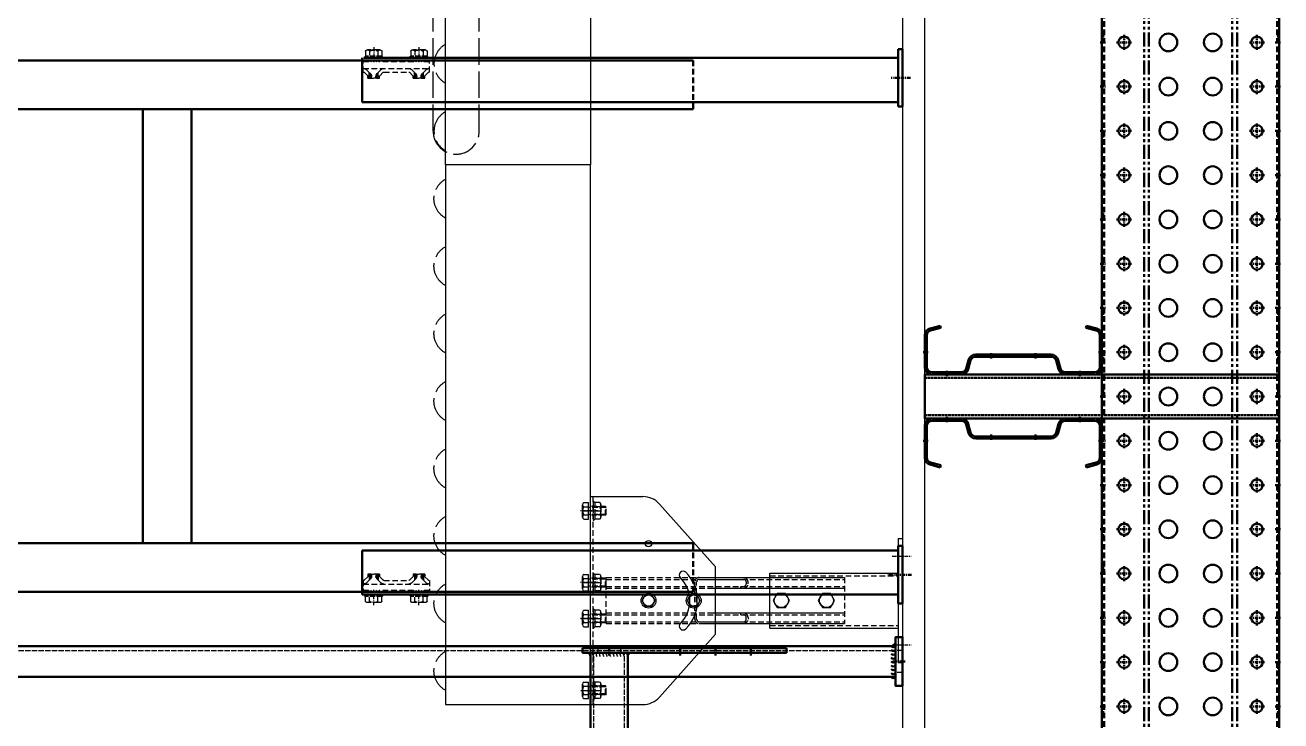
# Model space of a CAD drawing. Header units: millimetres. Extents: x -677815 to 476396, y -125373 to 39000.
# Drawn here: x 397521 to 398939, y -37971 to -37185 of the extents above; entities that cross this region are included whole.
import ezdxf

# ---------------------------------------------------------------- set-up
doc = ezdxf.new("R2010")
doc.units = ezdxf.units.MM
for name, pattern in [('Xref Rapid Pick$0$AM_ISO02W050', [7.5, 6, -1.5]), ('Xref Rapid Pick$0$AM_ISO02W050x2', [3.75, 3, -0.75]), ('Xref Rapid Pick$0$AM_ISO08W050', [18, 12, -1.5, 3, -1.5]), ('Xref Rapid Pick$0$AM_ISO08W050x2', [9, 6, -0.75, 1.5, -0.75]), ('Xref Rapid Pick$0$CENTER', [7, 4, -1, 1, -1]), ('Xref Rapid Pick$0$HIDDEN', [9.525, 6.35, -3.175]), ('Xref Rapid Pick$0$PHANTOM2', [31.75, 15.875, -3.175, 3.175, -3.175, 3.175, -3.175])]:
    doc.linetypes.add(name, pattern=pattern)
for name, color, linetype, lineweight in [('AM_BOR', 4, 'Continuous', 25), ('Xref Rapid Pick$0$AM_BOR', 4, 'Continuous', 25), ('Xref Rapid Pick$0$BEAM_SIGMA', 2, 'Continuous', 50), ('Xref Rapid Pick$0$Center', 7, 'Xref Rapid Pick$0$AM_ISO08W050', 50), ('Xref Rapid Pick$0$Conv - Order Out', 5, 'Continuous', 50), ('Xref Rapid Pick$0$Conv Decant In Out', 5, 'Continuous', 50), ('Xref Rapid Pick$0$Conv- Order In', 1, 'Continuous', 25), ('Xref Rapid Pick$0$Hidden', 9, 'Xref Rapid Pick$0$AM_ISO02W050', 25), ('Xref Rapid Pick$0$S Cont 2.5', 7, 'Continuous', 50), ('Xref Rapid Pick$0$S Hidden', 9, 'Xref Rapid Pick$0$AM_ISO02W050', 25)]:
    doc.layers.add(name, color=color, linetype=linetype, lineweight=lineweight)
doc.layers.add('Xref Rapid Pick$0$B', color=4, linetype='Continuous')
doc.layers.add('Xref Rapid Pick$0$WELD', color=2, linetype='Continuous')

# ---------------------------------------------------------------- blocks, each defined once
blk = doc.blocks.new('*U794')
for p, q in [((32175, 25), (-25, 25)), ((32175, -175), (-25, -175))]:
    blk.add_line(p, q)
at = {"color": 8, "linetype": 'Xref Rapid Pick$0$HIDDEN'}
for p, q in [((32175, 22.6), (-25, 22.6)), ((3943.5, 25), (3943.5, 22.6)), ((3956.5, 25), (3956.5, 22.6)), ((3993.5, 25), (3993.5, 22.6)), ((4006.5, 25), (4006.5, 22.6)), ((4043.5, 25), (4043.5, 22.6)), ((4056.5, 25), (4056.5, 22.6)), ((4093.5, 25), (4093.5, 22.6)), ((4106.5, 25), (4106.5, 22.6)), ((4143.5, 25), (4143.5, 22.6)), ((4156.5, 25), (4156.5, 22.6)), ((4193.5, 25), (4193.5, 22.6)), ((4206.5, 25), (4206.5, 22.6)), ((4243.5, 25), (4243.5, 22.6)), ((4256.5, 25), (4256.5, 22.6)), ((4293.5, 25), (4293.5, 22.6)), ((4306.5, 25), (4306.5, 22.6)), ((4343.5, 25), (4343.5, 22.6)), ((4356.5, 25), (4356.5, 22.6)), ((4393.5, 25), (4393.5, 22.6)), ((4406.5, 25), (4406.5, 22.6)), ((4443.5, 25), (4443.5, 22.6)), ((4456.5, 25), (4456.5, 22.6)), ((4493.5, 25), (4493.5, 22.6)), ((4506.5, 25), (4506.5, 22.6)), ((4543.5, 25), (4543.5, 22.6)), ((4556.5, 25), (4556.5, 22.6)), ((4593.5, 25), (4593.5, 22.6)), ((4606.5, 25), (4606.5, 22.6)), ((4643.5, 25), (4643.5, 22.6)), ((4656.5, 25), (4656.5, 22.6)), ((4693.5, 25), (4693.5, 22.6)), ((4706.5, 25), (4706.5, 22.6)), ((32175, -172.6), (-25, -172.6)), ((3943.5, -172.6), (3943.5, -175)), ((3956.5, -172.6), (3956.5, -175)), ((3993.5, -172.6), (3993.5, -175)), ((4006.5, -172.6), (4006.5, -175)), ((4043.5, -172.6), (4043.5, -175)), ((4056.5, -172.6), (4056.5, -175)), ((4093.5, -172.6), (4093.5, -175)), ((4106.5, -172.6), (4106.5, -175)), ((4143.5, -172.6), (4143.5, -175)), ((4156.5, -172.6), (4156.5, -175)), ((4193.5, -172.6), (4193.5, -175)), ((4206.5, -172.6), (4206.5, -175)), ((4243.5, -172.6), (4243.5, -175)), ((4256.5, -172.6), (4256.5, -175)), ((4293.5, -172.6), (4293.5, -175)), ((4306.5, -172.6), (4306.5, -175)), ((4343.5, -172.6), (4343.5, -175)), ((4356.5, -172.6), (4356.5, -175)), ((4393.5, -172.6), (4393.5, -175)), ((4406.5, -172.6), (4406.5, -175)), ((4443.5, -172.6), (4443.5, -175)), ((4456.5, -172.6), (4456.5, -175)), ((4493.5, -172.6), (4493.5, -175)), ((4506.5, -172.6), (4506.5, -175)), ((4543.5, -172.6), (4543.5, -175)), ((4556.5, -172.6), (4556.5, -175)), ((4593.5, -172.6), (4593.5, -175)), ((4606.5, -172.6), (4606.5, -175)), ((4643.5, -172.6), (4643.5, -175)), ((4656.5, -172.6), (4656.5, -175)), ((4693.5, -172.6), (4693.5, -175)), ((4706.5, -172.6), (4706.5, -175))]:
    blk.add_line(p, q, dxfattribs=at)
at = {"color": 8, "linetype": 'Xref Rapid Pick$0$CENTER'}
for p, q in [((3950, 27), (3950, 20.6)), ((4000, 27), (4000, 20.6)), ((4050, 27), (4050, 20.6)), ((4100, 27), (4100, 20.6)), ((4150, 27), (4150, 20.6)), ((4200, 27), (4200, 20.6)), ((4250, 27), (4250, 20.6)), ((4300, 27), (4300, 20.6)), ((4350, 27), (4350, 20.6)), ((4400, 27), (4400, 20.6)), ((4450, 27), (4450, 20.6)), ((4500, 27), (4500, 20.6)), ((4550, 27), (4550, 20.6)), ((4600, 27), (4600, 20.6)), ((4650, 27), (4650, 20.6)), ((4700, 27), (4700, 20.6)), ((3958.5, 0), (3941.5, 0)), ((3950, -8.5), (3950, 8.5)), ((4008.5, 0), (3991.5, 0)), ((4000, -8.5), (4000, 8.5)), ((4058.5, 0), (4041.5, 0)), ((4050, -8.5), (4050, 8.5)), ((4108.5, 0), (4091.5, 0)), ((4100, -8.5), (4100, 8.5)), ((4158.5, 0), (4141.5, 0)), ((4150, -8.5), (4150, 8.5)), ((4208.5, 0), (4191.5, 0)), ((4200, -8.5), (4200, 8.5)), ((4258.5, 0), (4241.5, 0)), ((4250, -8.5), (4250, 8.5)), ((4308.5, 0), (4291.5, 0)), ((4300, -8.5), (4300, 8.5)), ((4358.5, 0), (4341.5, 0)), ((4350, -8.5), (4350, 8.5)), ((4408.5, 0), (4391.5, 0)), ((4400, -8.5), (4400, 8.5)), ((4458.5, 0), (4441.5, 0)), ((4450, -8.5), (4450, 8.5)), ((4508.5, 0), (4491.5, 0)), ((4500, -8.5), (4500, 8.5)), ((4558.5, 0), (4541.5, 0)), ((4550, -8.5), (4550, 8.5)), ((4608.5, 0), (4591.5, 0)), ((4600, -8.5), (4600, 8.5)), ((4658.5, 0), (4641.5, 0)), ((4650, -8.5), (4650, 8.5)), ((4708.5, 0), (4691.5, 0)), ((4700, -8.5), (4700, 8.5)), ((3950, -158.5), (3950, -141.5)), ((4000, -158.5), (4000, -141.5)), ((4050, -158.5), (4050, -141.5)), ((4100, -158.5), (4100, -141.5)), ((4150, -158.5), (4150, -141.5)), ((4200, -158.5), (4200, -141.5)), ((4250, -158.5), (4250, -141.5)), ((4300, -158.5), (4300, -141.5)), ((4350, -158.5), (4350, -141.5)), ((4400, -158.5), (4400, -141.5)), ((4450, -158.5), (4450, -141.5)), ((4500, -158.5), (4500, -141.5)), ((4550, -158.5), (4550, -141.5)), ((4600, -158.5), (4600, -141.5)), ((4650, -158.5), (4650, -141.5)), ((4700, -158.5), (4700, -141.5)), ((3958.5, -150), (3941.5, -150)), ((4008.5, -150), (3991.5, -150)), ((4058.5, -150), (4041.5, -150)), ((4108.5, -150), (4091.5, -150)), ((4158.5, -150), (4141.5, -150)), ((4208.5, -150), (4191.5, -150)), ((4258.5, -150), (4241.5, -150)), ((4308.5, -150), (4291.5, -150)), ((4358.5, -150), (4341.5, -150)), ((4408.5, -150), (4391.5, -150)), ((4458.5, -150), (4441.5, -150)), ((4508.5, -150), (4491.5, -150)), ((4558.5, -150), (4541.5, -150)), ((4608.5, -150), (4591.5, -150)), ((4658.5, -150), (4641.5, -150)), ((4708.5, -150), (4691.5, -150)), ((3950, -170.6), (3950, -177)), ((4000, -170.6), (4000, -177)), ((4050, -170.6), (4050, -177)), ((4100, -170.6), (4100, -177)), ((4150, -170.6), (4150, -177)), ((4200, -170.6), (4200, -177)), ((4250, -170.6), (4250, -177)), ((4300, -170.6), (4300, -177)), ((4350, -170.6), (4350, -177)), ((4400, -170.6), (4400, -177)), ((4450, -170.6), (4450, -177)), ((4500, -170.6), (4500, -177)), ((4550, -170.6), (4550, -177)), ((4600, -170.6), (4600, -177)), ((4650, -170.6), (4650, -177)), ((4700, -170.6), (4700, -177))]:
    blk.add_line(p, q, dxfattribs=at)
at = {"color": 9, "linetype": 'Xref Rapid Pick$0$PHANTOM2'}
for p, q in [((32175, -22.5), (-25, -22.5)), ((32175, -27.9), (-25, -27.9)), ((32175, -122.1), (-25, -122.1)), ((32175, -127.5), (-25, -127.5))]:
    blk.add_line(p, q, dxfattribs=at)
at = {"extrusion": (0, 0, -1)}
for centre in [(-3950, 0), (-4000, 0), (-4050, 0), (-4100, 0), (-4150, 0), (-4200, 0), (-4250, 0), (-4300, 0), (-4350, 0), (-4400, 0), (-4450, 0), (-4500, 0), (-4550, 0), (-4600, 0), (-4650, 0), (-4700, 0)]:
    blk.add_circle(centre, 6.5, dxfattribs=at)
for centre, radius in [((3950, -50), 10), ((4000, -50), 10), ((4050, -50), 10), ((4100, -50), 10), ((4150, -50), 10), ((4200, -50), 10), ((4250, -50), 10), ((4300, -50), 10), ((4350, -50), 10), ((4400, -50), 10), ((4450, -50), 10), ((4500, -50), 10), ((4550, -50), 10), ((4600, -50), 10), ((4650, -50), 10), ((4700, -50), 10), ((3950, -100), 10), ((4000, -100), 10), ((4050, -100), 10), ((4100, -100), 10), ((4150, -100), 10), ((4200, -100), 10), ((4250, -100), 10), ((4300, -100), 10), ((4350, -100), 10), ((4400, -100), 10), ((4450, -100), 10), ((4500, -100), 10), ((4550, -100), 10), ((4600, -100), 10), ((4650, -100), 10), ((4700, -100), 10), ((3950, -150), 6.5), ((4000, -150), 6.5), ((4050, -150), 6.5), ((4100, -150), 6.5), ((4150, -150), 6.5), ((4200, -150), 6.5), ((4250, -150), 6.5), ((4300, -150), 6.5), ((4350, -150), 6.5), ((4400, -150), 6.5), ((4450, -150), 6.5), ((4500, -150), 6.5), ((4550, -150), 6.5), ((4600, -150), 6.5), ((4650, -150), 6.5), ((4700, -150), 6.5)]:
    blk.add_circle(centre, radius)
blk = doc.blocks.new('Xref Rapid Pick$0$RK1223 sv')
for p, q in [((0, 17.1), (0, -16.5)), ((2.4, 17.1), (2.4, -16.5)), ((44.2, 25), (7.9, 25)), ((44.2, 22.6), (7.9, 22.6)), ((52.7, 6.9), (49.6, 18.5)), ((55, 7.6), (51.9, 19.1)), ((55, 7.6), (52.7, 6.9)), ((5.9, -24.1), (15.6, -26.7)), ((6.5, -21.8), (16.2, -24.4)), ((20, -32.5), (20, -117.5)), ((22.4, -32.5), (22.4, -117.5)), ((5.9, -125.9), (15.6, -123.3)), ((6.5, -128.2), (16.2, -125.6)), ((0, -167.1), (0, -133.5)), ((2.4, -167.1), (2.4, -133.5)), ((52.7, -156.9), (49.6, -168.5)), ((55, -157.6), (51.9, -169.1)), ((55, -157.6), (52.7, -156.9)), ((44.2, -172.6), (7.9, -172.6)), ((44.2, -175), (7.9, -175))]:
    blk.add_line(p, q)
at = {"color": 8, "linetype": 'Xref Rapid Pick$0$HIDDEN'}
for p, q in [((18.5, 22.6), (18.5, 25)), ((31.5, 22.6), (31.5, 25)), ((2.4, 6.5), (0, 6.5)), ((2.4, -6.5), (0, -6.5)), ((22.4, -40), (20, -40)), ((22.4, -60), (20, -60)), ((22.4, -90), (20, -90)), ((22.4, -110), (20, -110)), ((2.4, -143.5), (0, -143.5)), ((2.4, -156.5), (0, -156.5)), ((18.5, -172.6), (18.5, -175)), ((31.5, -172.6), (31.5, -175))]:
    blk.add_line(p, q, dxfattribs=at)
at = {"color": 8, "linetype": 'Xref Rapid Pick$0$CENTER'}
for p, q in [((25, 27), (25, 20.6)), ((-2, 0), (4.4, 0)), ((18, -50), (24.4, -50)), ((18, -100), (24.4, -100)), ((-2, -150), (4.4, -150)), ((25, -177), (25, -170.6))]:
    blk.add_line(p, q, dxfattribs=at)
for centre, radius, start, end in [((7.9, 17.1), 7.9, 90, 180), ((7.9, 17.1), 5.5, 90, 180), ((44.2, 17.1), 7.9, 15, 90), ((44.2, 17.1), 5.5, 15, 90), ((7.9, -16.5), 7.9, 180, 255), ((7.9, -16.5), 5.5, 180, 255), ((14, -32.5), 6, 0, 75), ((14, -32.5), 8.4, 0, 75), ((7.9, -133.5), 7.9, 105, 180), ((14, -117.5), 6, 285, 360), ((14, -117.5), 8.4, 285, 360), ((7.9, -133.5), 5.5, 105, 180), ((7.9, -167.1), 7.9, 180, 270), ((7.9, -167.1), 5.5, 180, 270), ((44.2, -167.1), 5.5, 270, 345), ((44.2, -167.1), 7.9, 270, 345)]:
    blk.add_arc(centre, radius, start, end)
blk = doc.blocks.new('*U791')
at = {"layer": 'Xref Rapid Pick$0$BEAM_SIGMA'}
blk.add_blockref('Xref Rapid Pick$0$RK1223 sv', (0, 0), dxfattribs=at)
blk = doc.blocks.new('Xref Rapid Pick$0$A$C3945242F')
at = {"layer": 'Xref Rapid Pick$0$S Cont 2.5'}
for p, q in [((0, 400), (0, 0)), ((50, 400), (0, 400)), ((50, 0), (50, 400)), ((0, 0), (50, 0))]:
    blk.add_line(p, q, dxfattribs=at)
at = {"layer": 'Xref Rapid Pick$0$S Hidden', "linetype": 'Xref Rapid Pick$0$AM_ISO02W050x2', "lineweight": 50}
for p, q in [((4, 400), (4, 0)), ((46, 0), (46, 400))]:
    blk.add_line(p, q, dxfattribs=at)
blk = doc.blocks.new('*U883')
at = {"xscale": -1}
blk.add_blockref('*U791', (-25, 159.5), dxfattribs=at)
blk.add_blockref('*U791', (25, 159.5))
at = {"layer": 'Xref Rapid Pick$0$AM_BOR'}
blk.add_blockref('Xref Rapid Pick$0$A$C3945242F', (-25, -215.5), dxfattribs=at)
blk = doc.blocks.new('*U884')
at = {"layer": 'Xref Rapid Pick$0$B', "color": 0, "linetype": 'ByBlock', "lineweight": -2, "transparency": 16777216}
blk.add_blockref('*U883', (4200, 0), dxfattribs=at)
blk = doc.blocks.new('*U799')
blk.add_lwpolyline([(0, 0), (609.6, 0), (609.6, -163.5), (0, -163.5)], close=True)
at = {"layer": 'Xref Rapid Pick$0$Hidden', "ltscale": 5}
for centre in [(38.1, -12), (114.3, -12), (190.5, -12), (266.7, -12), (342.9, -12), (419.1, -12), (495.3, -12), (571.5, -12)]:
    blk.add_arc(centre, 25, 28.6854, 151.3146, dxfattribs=at)
blk = doc.blocks.new('*U802')
at = {"linetype": 'Continuous'}
for p, q in [((-14.5, -1686.9), (-14.5, -6)), ((585.8, -1686.9), (585.8, -6)), ((40.5, -1686.9), (40.5, -17.9)), ((530.8, -1686.9), (530.8, -17.9)), ((40.5, -1065.9), (530.8, -1065.9)), ((40.5, -1120.9), (530.8, -1120.9)), ((32.5, -1313.5), (-17.5, -1313.5)), ((32.5, -1313.5), (32.5, -1918.5)), ((538.8, -1313.5), (538.8, -1918.5)), ((538.8, -1313.5), (588.8, -1313.5)), ((588.8, -1313.5), (588.8, -1918.5)), ((-17.5, -1319.6), (-17.5, -1918.5)), ((32.5, -1686.9), (40.5, -1686.9)), ((538.8, -1686.9), (530.8, -1686.9)), ((-27.5, -1918.5), (37.5, -1918.5)), ((-27.5, -1918.5), (-27.5, -1923.5)), ((-27.5, -1923.5), (37.5, -1923.5)), ((37.5, -1918.5), (37.5, -1923.5)), ((598.8, -1918.5), (533.8, -1918.5)), ((533.8, -1918.5), (533.8, -1923.5)), ((598.8, -1923.5), (533.8, -1923.5)), ((598.8, -1918.5), (598.8, -1923.5))]:
    blk.add_line(p, q, dxfattribs=at)
for p, q in [((-17.5, -1337.7), (-17.5, -1315.2)), ((588.8, -1337.7), (588.8, -1315.2)), ((-17.5, -1388.7), (-17.5, -1366.2)), ((588.8, -1388.7), (588.8, -1366.2))]:
    blk.add_line(p, q)
at = {"linetype": 'Xref Rapid Pick$0$HIDDEN'}
for p, q in [((585.8, -1372.4), (585.8, -1313.5)), ((-14.5, -1372.4), (-14.5, -1319.6)), ((-14.5, -1686.9), (32.5, -1686.9)), ((585.8, -1686.9), (538.8, -1686.9))]:
    blk.add_line(p, q, dxfattribs=at)
at = {"linetype": 'Xref Rapid Pick$0$CENTER'}
for p, q in [((5, -1932.3), (5, -1910.6)), ((566.3, -1933.4), (566.3, -1906.8))]:
    blk.add_line(p, q, dxfattribs=at)
at = {"layer": 'Xref Rapid Pick$0$Hidden'}
for p, q in [((-25, -1317.2), (-19.5, -1317.2)), ((-19.5, -1317.2), (-17.5, -1315.2)), ((-19.5, -1335.7), (-19.5, -1317.2)), ((590.8, -1317.2), (588.8, -1315.2)), ((590.8, -1335.7), (590.8, -1317.2)), ((596.3, -1317.2), (590.8, -1317.2)), ((-26.5, -1321.8), (-26.5, -1319.5)), ((-26.5, -1321.8), (-19.5, -1321.8)), ((-26.5, -1331.1), (-26.5, -1321.8)), ((-26.5, -1331.1), (-19.5, -1331.1)), ((-26.5, -1333.4), (-26.5, -1331.1)), ((597.8, -1321.8), (590.8, -1321.8)), ((597.8, -1331.1), (590.8, -1331.1)), ((597.8, -1321.8), (597.8, -1319.5)), ((597.8, -1331.1), (597.8, -1321.8)), ((597.8, -1333.4), (597.8, -1331.1)), ((-25, -1335.7), (-19.5, -1335.7)), ((-17.5, -1337.7), (-19.5, -1335.7)), ((588.8, -1337.7), (590.8, -1335.7)), ((596.3, -1335.7), (590.8, -1335.7)), ((-26.5, -1372.8), (-26.5, -1370.5)), ((-26.5, -1372.8), (-19.5, -1372.8)), ((-26.5, -1382.1), (-26.5, -1372.8)), ((-25, -1368.2), (-19.5, -1368.2)), ((-19.5, -1368.2), (-17.5, -1366.2)), ((-19.5, -1386.7), (-19.5, -1368.2)), ((590.8, -1368.2), (588.8, -1366.2)), ((590.8, -1386.7), (590.8, -1368.2)), ((596.3, -1368.2), (590.8, -1368.2)), ((597.8, -1372.8), (590.8, -1372.8)), ((597.8, -1372.8), (597.8, -1370.5)), ((597.8, -1382.1), (597.8, -1372.8)), ((-26.5, -1382.1), (-19.5, -1382.1)), ((-26.5, -1384.4), (-26.5, -1382.1)), ((-25, -1386.7), (-19.5, -1386.7)), ((-17.5, -1388.7), (-19.5, -1386.7)), ((588.8, -1388.7), (590.8, -1386.7)), ((597.8, -1382.1), (590.8, -1382.1)), ((596.3, -1386.7), (590.8, -1386.7)), ((597.8, -1384.4), (597.8, -1382.1))]:
    blk.add_line(p, q, dxfattribs=at)
at = {"layer": 'Xref Rapid Pick$0$Hidden', "linetype": 'Xref Rapid Pick$0$HIDDEN'}
for p, q in [((-13, -1320.5), (-13, -1314.5)), ((-1.5, -1314.5), (-13, -1314.5)), ((-5.5, -1314.5), (-5.5, -1389.5)), ((-1.2, -1315.7), (2.8, -1319.7)), ((572.6, -1315.7), (568.6, -1319.7)), ((572.8, -1314.5), (584.3, -1314.5)), ((576.8, -1314.5), (576.8, -1389.5)), ((584.3, -1320.5), (584.3, -1314.5)), ((-13, -1320.5), (-14.5, -1322)), ((-14.5, -1322), (-13, -1323.5)), ((-13, -1323.5), (-14.5, -1325)), ((-14.5, -1325), (-13, -1326.5)), ((-13, -1326.5), (-14.5, -1328)), ((-14.5, -1328), (-13, -1329.5)), ((-13, -1329.5), (-14.5, -1331)), ((-14.5, -1331), (-13, -1332.5)), ((-4, -1318.5), (0, -1322.5)), ((-4, -1334.5), (0, -1330.5)), ((5.5, -1321.5), (-1.1, -1321.5)), ((5.5, -1331.5), (-1.1, -1331.5)), ((5.5, -1323), (0.5, -1323)), ((5.5, -1330), (0.5, -1330)), ((5.5, -1320), (3.5, -1320)), ((5.5, -1324), (3.5, -1324)), ((5.5, -1329), (3.5, -1329)), ((5.5, -1320), (4, -1320)), ((5.5, -1333), (5.5, -1320)), ((5.5, -1320), (5.5, -1333)), ((5.5, -1333), (5.5, -1320)), ((5.5, -1320), (5.5, -1333)), ((5.5, -1333), (5.5, -1320)), ((5.5, -1320), (5.5, -1333)), ((565.8, -1320), (565.8, -1333)), ((565.8, -1333), (565.8, -1320)), ((565.8, -1320), (565.8, -1333)), ((565.8, -1333), (565.8, -1320)), ((565.8, -1320), (565.8, -1333)), ((565.8, -1333), (565.8, -1320)), ((565.8, -1320), (567.3, -1320)), ((565.8, -1320), (567.8, -1320)), ((565.8, -1321.5), (572.4, -1321.5)), ((565.8, -1323), (570.8, -1323)), ((565.8, -1324), (567.8, -1324)), ((565.8, -1329), (567.8, -1329)), ((565.8, -1330), (570.8, -1330)), ((565.8, -1331.5), (572.4, -1331.5)), ((575.4, -1318.5), (571.4, -1322.5)), ((575.4, -1334.5), (571.4, -1330.5)), ((584.3, -1320.5), (585.8, -1322)), ((585.8, -1322), (584.3, -1323.5)), ((584.3, -1323.5), (585.8, -1325)), ((585.8, -1325), (584.3, -1326.5)), ((584.3, -1326.5), (585.8, -1328)), ((585.8, -1328), (584.3, -1329.5)), ((584.3, -1329.5), (585.8, -1331)), ((585.8, -1331), (584.3, -1332.5)), ((-13, -1371.5), (-13, -1332.5)), ((-1.5, -1338), (-1.5, -1366)), ((-1.2, -1337.3), (2.8, -1333.3)), ((5.5, -1333), (3.5, -1333)), ((5.5, -1333), (4, -1333)), ((565.8, -1333), (567.8, -1333)), ((565.8, -1333), (567.3, -1333)), ((572.6, -1337.3), (568.6, -1333.3)), ((572.8, -1338), (572.8, -1366)), ((584.3, -1371.5), (584.3, -1332.5)), ((-13, -1371.5), (-14.5, -1373)), ((-14.5, -1373), (-13, -1374.5)), ((-13, -1374.5), (-14.5, -1376)), ((-4, -1369.5), (0, -1373.5)), ((-1.2, -1366.7), (2.8, -1370.7)), ((5.5, -1372.5), (-1.1, -1372.5)), ((5.5, -1374), (0.5, -1374)), ((5.5, -1371), (3.5, -1371)), ((5.5, -1371), (4, -1371)), ((5.5, -1384), (5.5, -1371)), ((5.5, -1371), (5.5, -1384)), ((5.5, -1384), (5.5, -1371)), ((5.5, -1371), (5.5, -1384)), ((5.5, -1371), (5.5, -1384)), ((5.5, -1384), (5.5, -1371)), ((565.8, -1384), (565.8, -1371)), ((565.8, -1371), (565.8, -1384)), ((565.8, -1371), (565.8, -1384)), ((565.8, -1384), (565.8, -1371)), ((565.8, -1371), (565.8, -1384)), ((565.8, -1384), (565.8, -1371)), ((565.8, -1371), (567.3, -1371)), ((565.8, -1371), (567.8, -1371)), ((565.8, -1372.5), (572.4, -1372.5)), ((565.8, -1374), (570.8, -1374)), ((572.6, -1366.7), (568.6, -1370.7)), ((575.4, -1369.5), (571.4, -1373.5)), ((584.3, -1371.5), (585.8, -1373)), ((585.8, -1373), (584.3, -1374.5)), ((584.3, -1374.5), (585.8, -1376)), ((-14.5, -1376), (-13, -1377.5)), ((-13, -1377.5), (-14.5, -1379)), ((-14.5, -1379), (-13, -1380.5)), ((-13, -1380.5), (-14.5, -1382)), ((-14.5, -1382), (-13, -1383.5)), ((-13, -1389.5), (-13, -1383.5)), ((-4, -1385.5), (0, -1381.5)), ((-1.2, -1388.3), (2.8, -1384.3)), ((5.5, -1382.5), (-1.1, -1382.5)), ((5.5, -1381), (0.5, -1381)), ((5.5, -1375), (3.5, -1375)), ((5.5, -1380), (3.5, -1380)), ((5.5, -1384), (3.5, -1384)), ((5.5, -1384), (4, -1384)), ((565.8, -1375), (567.8, -1375)), ((565.8, -1380), (567.8, -1380)), ((565.8, -1381), (570.8, -1381)), ((565.8, -1382.5), (572.4, -1382.5)), ((565.8, -1384), (567.8, -1384)), ((565.8, -1384), (567.3, -1384)), ((572.6, -1388.3), (568.6, -1384.3)), ((575.4, -1385.5), (571.4, -1381.5)), ((585.8, -1376), (584.3, -1377.5)), ((584.3, -1377.5), (585.8, -1379)), ((585.8, -1379), (584.3, -1380.5)), ((584.3, -1380.5), (585.8, -1382)), ((585.8, -1382), (584.3, -1383.5)), ((584.3, -1389.5), (584.3, -1383.5)), ((-1.5, -1389.5), (-13, -1389.5)), ((572.8, -1389.5), (584.3, -1389.5))]:
    blk.add_line(p, q, dxfattribs=at)
at = {"layer": 'Xref Rapid Pick$0$Hidden', "linetype": 'Xref Rapid Pick$0$CENTER'}
for p, q in [((-29.6, -1326.5), (-12.5, -1326.5)), ((600.5, -1326.5), (583.4, -1326.5)), ((-29.6, -1377.5), (-12.5, -1377.5)), ((600.5, -1377.5), (583.4, -1377.5))]:
    blk.add_line(p, q, dxfattribs=at)
at = {"layer": 'Xref Rapid Pick$0$Hidden'}
for centre, radius, start, end in [((-24, -1319.5), 2.53, 113.991, 246.009), ((595.3, -1319.5), 2.53, 293.991, 66.009), ((-18.6, -1326.5), 7.86, 144.0166, 215.9834), ((-24, -1333.4), 2.53, 113.991, 246.009), ((590, -1326.5), 7.86, 324.0166, 35.9834), ((595.3, -1333.4), 2.53, 293.991, 66.009), ((-24, -1370.5), 2.53, 113.991, 246.009), ((-18.6, -1377.5), 7.86, 144.0166, 215.9834), ((595.3, -1370.5), 2.53, 293.991, 66.009), ((590, -1377.5), 7.86, 324.0166, 35.9834), ((-24, -1384.4), 2.53, 113.991, 246.009), ((595.3, -1384.4), 2.53, 293.991, 66.009)]:
    blk.add_arc(centre, radius, start, end, dxfattribs=at)
at = {"layer": 'Xref Rapid Pick$0$Hidden', "linetype": 'Xref Rapid Pick$0$HIDDEN'}
for centre, radius, start, end in [((-0.5, -1315), 5, 180, 225), ((-0.5, -1315), 1, 180, 225), ((571.8, -1315), 1, 315, 0), ((571.8, -1315), 5, 315, 0), ((3.5, -1319), 5, 225, 270), ((3.5, -1334), 5, 90, 135), ((3.5, -1319), 1, 225, 270), ((567.8, -1319), 1, 270, 315), ((567.8, -1319), 5, 270, 315), ((567.8, -1334), 5, 45, 90), ((-0.5, -1338), 5, 135, 180), ((-0.5, -1338), 1, 135, 180), ((3.5, -1334), 1, 90, 135), ((567.8, -1334), 1, 45, 90), ((571.8, -1338), 1, 0, 45), ((571.8, -1338), 5, 0, 45), ((-0.5, -1366), 5, 180, 225), ((-0.5, -1366), 1, 180, 225), ((3.5, -1370), 5, 225, 270), ((3.5, -1370), 1, 225, 270), ((567.8, -1370), 1, 270, 315), ((567.8, -1370), 5, 270, 315), ((571.8, -1366), 1, 315, 0), ((571.8, -1366), 5, 315, 0), ((-0.5, -1389), 5, 135, 180), ((-0.5, -1389), 1, 135, 180), ((3.5, -1385), 5, 90, 135), ((3.5, -1385), 1, 90, 135), ((567.8, -1385), 5, 45, 90), ((567.8, -1385), 1, 45, 90), ((571.8, -1389), 1, 0, 45), ((571.8, -1389), 5, 0, 45)]:
    blk.add_arc(centre, radius, start, end, dxfattribs=at)
blk = doc.blocks.new('*U859')
blk.add_lwpolyline([(0, 0), (3657.6, 0), (3657.6, -163.5), (0, -163.5)], close=True)
at = {"layer": 'Xref Rapid Pick$0$Hidden', "ltscale": 5}
for p, q in [((38.1, 14), (419.1, 14)), ((38.1, -38), (419.1, -38))]:
    blk.add_line(p, q, dxfattribs=at)
for centre, radius, start, end in [((38.1, -12), 26, 90, 270), ((38.1, -12), 25, 28.6854, 151.3146), ((114.3, -12), 25, 28.6854, 151.3146)]:
    blk.add_arc(centre, radius, start, end, dxfattribs=at)
blk = doc.blocks.new('*U857')
at = {"linetype": 'Continuous'}
for p, q in [((0, 0), (0, -59.2)), ((0, 0), (235, 0)), ((235, 0), (235, -59.2)), ((79.4, -141.4), (8.5, -78.2)), ((155.6, -141.4), (226.5, -78.2)), ((79.4, -141.4), (155.6, -141.4)), ((91.5, -136.4), (91.5, -287)), ((103.5, -136.4), (103.5, -287)), ((131.5, -136.4), (131.5, -287)), ((143.5, -136.4), (143.5, -287)), ((86.5, -202.5), (148.5, -202.5)), ((86.5, -202.5), (86.5, -347.5)), ((148.5, -202.5), (148.5, -347.5)), ((187.5, -347.5), (47.5, -347.5)), ((47.5, -347.5), (47.5, -352.5)), ((187.5, -352.5), (47.5, -352.5)), ((187.5, -347.5), (187.5, -352.5))]:
    blk.add_line(p, q, dxfattribs=at)
for p, q in [((6.9, 7.5), (6.9, 2)), ((6.9, 2), (25.4, 2)), ((9.2, 9), (11.5, 9)), ((11.5, 9), (11.5, 2)), ((11.5, 9), (20.8, 9)), ((20.8, 9), (20.8, 2)), ((20.8, 9), (23.1, 9)), ((25.4, 7.5), (25.4, 2)), ((88, 7.5), (88, 2)), ((88, 2), (106.5, 2)), ((90.3, 9), (92.6, 9)), ((92.6, 9), (92.6, 2)), ((92.6, 9), (101.8, 9)), ((101.8, 9), (101.8, 2)), ((101.8, 9), (104.2, 9)), ((106.5, 7.5), (106.5, 2)), ((128.5, 7.5), (128.5, 2)), ((128.5, 2), (147, 2)), ((130.8, 9), (133.2, 9)), ((133.2, 9), (133.2, 2)), ((133.2, 9), (142.4, 9)), ((142.4, 9), (142.4, 2)), ((142.4, 9), (144.7, 9)), ((147, 7.5), (147, 2)), ((209.6, 7.5), (209.6, 2)), ((209.6, 2), (228.1, 2)), ((211.9, 9), (214.2, 9)), ((214.2, 9), (214.2, 2)), ((214.2, 9), (223.5, 9)), ((223.5, 9), (223.5, 2)), ((223.5, 9), (225.8, 9)), ((228.1, 7.5), (228.1, 2)), ((117.5, -109.3), (111.1, -113)), ((111.1, -113), (111.1, -120.4)), ((123.9, -113), (117.5, -109.3)), ((123.9, -120.4), (123.9, -113)), ((111.1, -120.4), (117.5, -124.1)), ((117.5, -124.1), (123.9, -120.4))]:
    blk.add_line(p, q)
at = {"linetype": 'Xref Rapid Pick$0$CENTER'}
for p, q in [((67.5, -340.7), (67.5, -362.3)), ((167.5, -340.7), (167.5, -362.3))]:
    blk.add_line(p, q, dxfattribs=at)
for points in [[(111.1, -69.4), (117.5, -73.1), (123.9, -69.4), (123.9, -62), (117.5, -58.3), (111.1, -62)], [(109.5, -220.1), (117.5, -224.7), (125.5, -220.1), (125.5, -210.9), (117.5, -206.3), (109.5, -210.9)], [(109.5, -271.1), (117.5, -275.7), (125.5, -271.1), (125.5, -261.9), (117.5, -257.3), (109.5, -261.9)]]:
    blk.add_lwpolyline(points, close=True)
for centre, radius in [((117.5, -65.7), 8.4), ((117.5, -65.7), 6.4), ((117.5, -116.7), 8.4), ((117.5, -116.7), 6.4), ((117.5, -215.5), 8), ((117.5, -266.5), 8)]:
    blk.add_circle(centre, radius)
at = {"linetype": 'Continuous'}
blk.add_circle((181.8, -65.7), 3.6, dxfattribs=at)
for centre, radius, start, end in [((9.2, 6.5), 2.53, 23.991, 156.009), ((16.1, 1.1), 7.86, 54.0166, 125.9834), ((23.1, 6.5), 2.53, 23.991, 156.009), ((90.3, 6.5), 2.53, 23.991, 156.009), ((97.2, 1.1), 7.86, 54.0166, 125.9834), ((104.2, 6.5), 2.53, 23.991, 156.009), ((130.8, 6.5), 2.53, 23.991, 156.009), ((137.8, 1.1), 7.86, 54.0166, 125.9834), ((144.7, 6.5), 2.53, 23.991, 156.009), ((211.9, 6.5), 2.53, 23.991, 156.009), ((218.8, 1.1), 7.86, 54.0166, 125.9834), ((225.8, 6.5), 2.53, 23.991, 156.009)]:
    blk.add_arc(centre, radius, start, end)
for centre, radius, start, end in [((25.4, -59.2), 25.4, 180, 228.2691), ((209.6, -59.2), 25.4, 311.7309, 0), ((88.7, -104.7), 4.4, 45, 225), ((116.3, -77.6), 43.1, 224.5473, 271.6144), ((117.5, -75.9), 36.4, 225, 270), ((117.5, -75.9), 36.4, 270, 315), ((118.7, -77.6), 43.1, 268.3856, 315.4527), ((146.3, -104.7), 4.4, 315, 135)]:
    blk.add_arc(centre, radius, start, end, dxfattribs=at)
at = {"layer": 'Xref Rapid Pick$0$Hidden', "linetype": 'Xref Rapid Pick$0$HIDDEN'}
for p, q in [((11.1, -17), (11.1, 2)), ((12.1, -18), (12.1, 2)), ((20.1, -18), (20.1, 2)), ((21.1, -17), (21.1, 2)), ((92.2, -17), (92.2, 2)), ((93.2, -18), (93.2, 2)), ((101.2, -18), (101.2, 2)), ((102.2, -17), (102.2, 2)), ((132.8, -17), (132.8, 2)), ((133.8, -18), (133.8, 2)), ((141.8, -18), (141.8, 2)), ((142.8, -17), (142.8, 2)), ((213.8, -17), (213.8, 2)), ((214.8, -18), (214.8, 2)), ((222.8, -18), (222.8, 2)), ((223.8, -17), (223.8, 2)), ((0, -3), (235, -3)), ((12.1, -18), (11.1, -17)), ((11.1, -17), (21.1, -17)), ((12.1, -18), (20.1, -18)), ((20.1, -18), (21.1, -17)), ((91.5, -18), (91.5, -158.8)), ((91.5, -18), (143.5, -18)), ((92.2, -17), (102.2, -17)), ((93.2, -18), (92.2, -17)), ((93.2, -18), (101.2, -18)), ((93.5, -18), (93.5, -287)), ((101.2, -18), (102.2, -17)), ((101.5, -18), (101.5, -287)), ((103.5, -18), (103.5, -158.8)), ((131.5, -18), (131.5, -158.8)), ((132.8, -17), (142.8, -17)), ((133.8, -18), (132.8, -17)), ((133.5, -18), (133.5, -287)), ((133.8, -18), (141.8, -18)), ((141.5, -18), (141.5, -287)), ((141.8, -18), (142.8, -17)), ((143.5, -18), (143.5, -158.8)), ((213.8, -17), (223.8, -17)), ((214.8, -18), (213.8, -17)), ((214.8, -18), (222.8, -18)), ((222.8, -18), (223.8, -17)), ((96.5, -118), (138.5, -118)), ((96.5, -120), (138.5, -120)), ((91.5, -128), (91.5, -173)), ((93.5, -128), (93.5, -173)), ((141.5, -128), (141.5, -173)), ((143.5, -128), (143.5, -173)), ((91.5, -142), (91.5, -287)), ((103.5, -142), (103.5, -287)), ((131.5, -142), (131.5, -287)), ((143.5, -142), (143.5, -287)), ((101.5, -170), (101.5, -173)), ((101.5, -170), (103.5, -170)), ((103.5, -170), (103.5, -173)), ((131.5, -170), (131.5, -173)), ((131.5, -170), (133.5, -170)), ((133.5, -170), (131.5, -170)), ((133.5, -170), (133.5, -173)), ((133.5, -170), (133.5, -173)), ((96.5, -176), (98.5, -176)), ((98.5, -178), (96.5, -178)), ((138.5, -176), (136.5, -176)), ((136.5, -178), (138.5, -178)), ((89.5, -202.5), (89.5, -347.5)), ((145.5, -202.5), (145.5, -347.5)), ((143.5, -287), (91.5, -287))]:
    blk.add_line(p, q, dxfattribs=at)
at = {"layer": 'Xref Rapid Pick$0$Hidden', "linetype": 'Xref Rapid Pick$0$CENTER'}
for p, q in [((16.1, 10.6), (16.1, -9.3)), ((97.2, -8.6), (97.2, 11.3)), ((97.2, 10.6), (97.2, -9.3)), ((137.8, -8.6), (137.8, 11.3)), ((218.8, -8.6), (218.8, 11.3))]:
    blk.add_line(p, q, dxfattribs=at)
at = {"layer": 'Xref Rapid Pick$0$Hidden'}
for p, q in [((16.1, 8.6), (16.1, -11.3)), ((97.2, 8.6), (97.2, -11.3)), ((137.8, 8.6), (137.8, -11.3)), ((218.8, 8.6), (218.8, -11.3))]:
    blk.add_line(p, q, dxfattribs=at)
for points in [[(6.9, -5), (4.9, -3)], [(27.4, -3), (4.9, -3)], [(25.4, -5), (6.9, -5)], [(6.9, -10.5), (6.9, -5)], [(23.1, -12), (20.8, -12), (11.5, -12), (9.2, -12)], [(11.5, -12), (11.5, -5)], [(20.8, -12), (20.8, -5)], [(27.4, -3), (25.4, -5)], [(25.4, -10.5), (25.4, -5)], [(88, -5), (86, -3)], [(108.5, -3), (86, -3)], [(106.5, -5), (88, -5)], [(88, -10.5), (88, -5)], [(104.2, -12), (101.8, -12), (92.6, -12), (90.3, -12)], [(92.6, -12), (92.6, -5)], [(101.8, -12), (101.8, -5)], [(108.5, -3), (106.5, -5)], [(106.5, -10.5), (106.5, -5)], [(128.5, -5), (126.5, -3)], [(149, -3), (126.5, -3)], [(147, -5), (128.5, -5)], [(128.5, -10.5), (128.5, -5)], [(144.7, -12), (142.4, -12), (133.2, -12), (130.8, -12)], [(133.2, -12), (133.2, -5)], [(142.4, -12), (142.4, -5)], [(149, -3), (147, -5)], [(147, -10.5), (147, -5)], [(209.6, -5), (207.6, -3)], [(230.1, -3), (207.6, -3)], [(228.1, -5), (209.6, -5)], [(209.6, -10.5), (209.6, -5)], [(225.8, -12), (223.5, -12), (214.2, -12), (211.9, -12)], [(214.2, -12), (214.2, -5)], [(223.5, -12), (223.5, -5)], [(230.1, -3), (228.1, -5)], [(228.1, -10.5), (228.1, -5)]]:
    blk.add_lwpolyline(points, dxfattribs=at)
for centre, radius, start, end in [((9.2, -9.5), 2.53, 203.991, 336.009), ((16.1, -4.1), 7.86, 234.0166, 305.9834), ((23.1, -9.5), 2.53, 203.991, 336.009), ((90.3, -9.5), 2.53, 203.991, 336.009), ((97.2, -4.1), 7.86, 234.0166, 305.9834), ((104.2, -9.5), 2.53, 203.991, 336.009), ((130.8, -9.5), 2.53, 203.991, 336.009), ((137.8, -4.1), 7.86, 234.0166, 305.9834), ((144.7, -9.5), 2.53, 203.991, 336.009), ((211.9, -9.5), 2.53, 203.991, 336.009), ((218.8, -4.1), 7.86, 234.0166, 305.9834), ((225.8, -9.5), 2.53, 203.991, 336.009)]:
    blk.add_arc(centre, radius, start, end, dxfattribs=at)
at = {"layer": 'Xref Rapid Pick$0$Hidden', "linetype": 'Xref Rapid Pick$0$HIDDEN'}
for centre, radius, start, end in [((96.5, -123), 5, 90, 180), ((96.5, -123), 3, 90, 180), ((138.5, -123), 5, 0, 90), ((138.5, -123), 3, 0, 90), ((96.5, -173), 5, 180, 270), ((96.5, -173), 5, 180, 270), ((96.5, -173), 3, 180, 270), ((98.5, -173), 3, 270, 0), ((98.5, -173), 5, 270, 0), ((136.5, -173), 5, 180, 270), ((136.5, -173), 3, 180, 270), ((138.5, -173), 5, 270, 0), ((138.5, -173), 3, 270, 0)]:
    blk.add_arc(centre, radius, start, end, dxfattribs=at)
blk = doc.blocks.new('Xref Rapid Pick$0$BASE PLATE - SV')
blk.add_lwpolyline([(-8, 27.5), (0, 27.5), (0, -27.5), (-8, -27.5)], close=True)
at = {"layer": 'Xref Rapid Pick$0$Center', "linetype": 'Xref Rapid Pick$0$AM_ISO08W050x2', "lineweight": 50}
blk.add_line((-11, 0), (3, 0), dxfattribs=at)
at = {"layer": 'Xref Rapid Pick$0$Hidden'}
for p, q in [((-8, 12.5), (0, 12.5)), ((-8, -12.5), (0, -12.5))]:
    blk.add_line(p, q, dxfattribs=at)
blk = doc.blocks.new('*U928', base_point=(7775.5, 1.6))
at = {"color": 0, "linetype": 'ByBlock', "lineweight": -2}
for centre in [(7747.5, 2.5), (7751.9, 2.5), (7756.3, 2.5), (7760.6, 2.5), (7765, 2.5), (7769.4, 2.5), (7773.8, 2.5), (7778.1, 2.5), (7782.5, 2.5)]:
    blk.add_arc(centre, 3.13, 126.9429, 233.0571, dxfattribs=at)
blk = doc.blocks.new('Xref Rapid Pick$0$STAND WMNT - SV 3000lg')
blk.add_lwpolyline([(-17.5, 2405), (17.5, 2405), (17.5, 5), (-17.5, 5)], close=True)
blk.add_solid([(17.5, 5), (22.5, 5), (17.5, 10)])
at = {"layer": 'Xref Rapid Pick$0$Hidden'}
blk.add_line((12.5, 2405), (12.5, 5), dxfattribs=at)
at = {"rotation": 90}
blk.add_blockref('Xref Rapid Pick$0$BASE PLATE - SV', (0, 5), dxfattribs=at)
at = {"linetype": 'Continuous'}
blk.add_blockref('*U928', (12.4, 6.6), dxfattribs=at)
blk = doc.blocks.new('Xref Rapid Pick$0$END PLATE - SV')
blk.add_lwpolyline([(-5, -200), (0, -200), (0, 30), (-5, 30)], close=True)
at = {"layer": 'Xref Rapid Pick$0$Center', "linetype": 'Xref Rapid Pick$0$AM_ISO08W050x2', "lineweight": 50}
for p, q in [((-8, 0), (3, 0)), ((-8, -80), (3, -80)), ((-8, -120), (3, -120)), ((-8, -160), (3, -160))]:
    blk.add_line(p, q, dxfattribs=at)
at = {"layer": 'Xref Rapid Pick$0$Hidden'}
for p, q in [((-5, 12.7), (0, 12.7)), ((-5, -12.7), (0, -12.7))]:
    blk.add_line(p, q, dxfattribs=at)
blk = doc.blocks.new('*U925', base_point=(692.8, 302.9))
at = {"color": 0, "linetype": 'ByBlock', "lineweight": -2}
for centre in [(695.1, 338.5), (695.1, 334.7), (695.1, 330.8), (695.1, 327), (695.1, 323.1), (695.1, 319.2), (695.1, 315.4), (695.1, 311.5), (695.1, 307.7), (695.1, 303.8), (695.1, 300), (695.1, 296.1)]:
    blk.add_arc(centre, 2.5, 36.9429, 143.0571, dxfattribs=at)
blk = doc.blocks.new('Xref Rapid Pick$0$CROSS MEMBER - SV')
blk.add_lwpolyline([(5, 21.2), (735, 21.2), (735, -21.2), (5, -21.2)], close=True)
at = {"layer": 'Xref Rapid Pick$0$Hidden'}
for p, q in [((5, 17.2), (735, 17.2)), ((5, -17.2), (735, -17.2))]:
    blk.add_line(p, q, dxfattribs=at)
at = {"layer": 'Xref Rapid Pick$0$WELD'}
for points in [[(5, 21.2), (9, 21.2), (5, 25.2)], [(735, 21.2), (731, 21.2), (735, 25.2)], [(5, -21.2), (9, -21.2), (5, -25.2)], [(735, -21.2), (731, -21.2), (735, -25.2)]]:
    blk.add_solid(points, dxfattribs=at)
blk.add_blockref('Xref Rapid Pick$0$END PLATE - SV', (5, 0))
at = {"xscale": -1}
blk.add_blockref('Xref Rapid Pick$0$END PLATE - SV', (735, 0), dxfattribs=at)
at = {"layer": 'Xref Rapid Pick$0$WELD', "linetype": 'Continuous'}
blk.add_blockref('*U925', (4.8, -15.9), dxfattribs=at)
at = {"layer": 'Xref Rapid Pick$0$WELD', "linetype": 'Continuous', "xscale": -1}
blk.add_blockref('*U925', (735.2, -15.9), dxfattribs=at)
blk = doc.blocks.new('Xref Rapid Pick')
at = {"layer": 'Xref Rapid Pick$0$AM_BOR', "color": 6}
blk.add_lwpolyline([(398536.6, -41930), (398536.6, -9742.7), (398511.6, -9742.7), (398511.6, -41930)], close=True, dxfattribs=at)
at = {"layer": 'Xref Rapid Pick$0$B', "rotation": 90}
blk.add_blockref('*U884', (398721.1, -41805), dxfattribs=at)
at = {"layer": 'Xref Rapid Pick$0$BEAM_SIGMA', "rotation": 90}
blk.add_blockref('*U794', (398761.6, -41905), dxfattribs=at)
at = {"layer": 'Xref Rapid Pick$0$Conv - Order Out', "xscale": -1, "rotation": 90}
blk.add_blockref('*U802', (396588.1, -37240), dxfattribs=at)
at = {"layer": 'Xref Rapid Pick$0$Conv Decant In Out', "rotation": 90}
for name, p in [('Xref Rapid Pick$0$STAND WMNT - SV 3000lg', (398508.6, -37904.3)), ('Xref Rapid Pick$0$CROSS MEMBER - SV', (398180.4, -38629.4))]:
    blk.add_blockref(name, p, dxfattribs=at)
at = {"layer": 'Xref Rapid Pick$0$Conv- Order In'}
for name, p, rotation in [('*U859', (397995.6, -37343.4), 90.00000000000001), ('*U857', (398159.1, -37953), 89.99999999999997)]:
    blk.add_blockref(name, p, dxfattribs=dict(at, rotation=rotation))
at = {"layer": 'Xref Rapid Pick$0$Conv- Order In', "xscale": -1, "rotation": 90}
blk.add_blockref('*U799', (397995.6, -37343.4), dxfattribs=at)

msp = doc.modelspace()

# ---------------------------------------------------------------- block references
at = {"layer": 'AM_BOR'}
msp.add_blockref('Xref Rapid Pick', (0, 0), dxfattribs=at)

doc.saveas('drawing.dxf')
